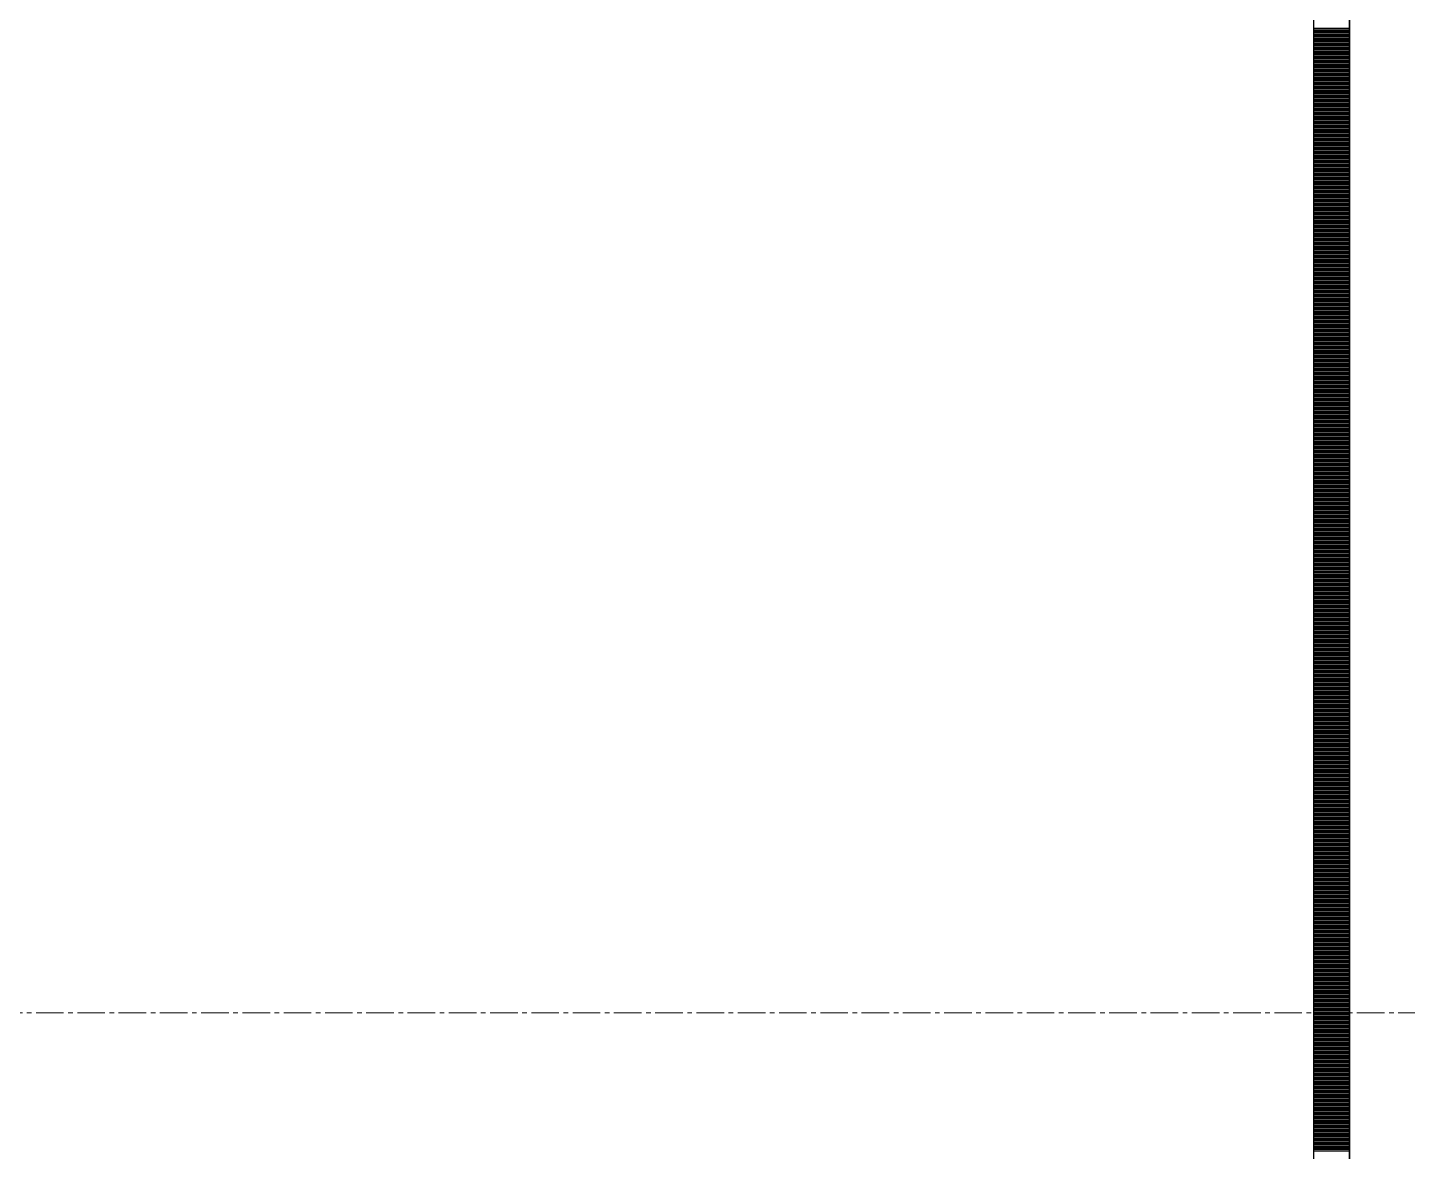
# Model space of a CAD drawing. Header units: millimetres. Extents: x -231292 to 573618, y -153144 to 564035.
# Drawn here: x 7658 to 8613, y 218271 to 219049 of the extents above; entities that cross this region are included whole.
import ezdxf

# ---------------------------------------------------------------- set-up
doc = ezdxf.new("R2010")
doc.units = ezdxf.units.MM
doc.linetypes.add('CENTER2', pattern=[28.575, 19.05, -3.175, 3.175, -3.175])
doc.layers.get('0').update_dxf_attribs({"color": 250})
doc.layers.get('Defpoints').update_dxf_attribs({"color": 250})
for name, color, linetype, lineweight in [('АР_Тонкая', 250, 'Continuous', 5), ('АР_Штриховка', 250, 'Continuous', 0), ('РД_Оси_100', 250, 'Continuous', 0), ('РД_Оси_размер', 250, 'Continuous', 0)]:
    doc.layers.add(name, color=color, linetype=linetype, lineweight=lineweight)
doc.styles.add('style1', font='ARIALN.TTF')
doc.dimstyles.new('Dim100_ареал', dxfattribs={"dimscale": 100, "dimtxt": 2.5, "dimasz": 1, "dimexe": 1, "dimexo": 1, "dimgap": 0.5, "dimtad": 1, "dimzin": 12, "dimdsep": 46, "dimtxsty": 'style1', "dimblk": 'ARCHTICK', "dimcen": 1, "dimdle": 1, "dimclrd": 256, "dimclre": 256, "dimaunit": 1, "dimadec": 0, "dimazin": 3, "dimtfac": 1, "dimtmove": 1, "dimatfit": 3, "dimldrblk": 'OPEN30', "dimfxl": 2, "dimfxlon": 1, "dimtolj": 1, "dimtzin": 0, "dimlwd": 9, "dimlwe": 9, "dimarcsym": 0})

# ---------------------------------------------------------------- blocks, each defined once
blk = doc.blocks.new('_ArchTick')
at = {"color": 0, "linetype": 'ByBlock', "const_width": 0.15}
blk.add_lwpolyline([(-0.5, -0.5), (0.5, 0.5)], dxfattribs=at)
blk = doc.blocks.new('*D179')
at = {"layer": 'Defpoints', "color": 0, "transparency": 16777216}
for p in [(1193587.31, 167713.25), (1194587.31, 167713.25), (1194587.31, 165313.25)]:
    blk.add_point(p, dxfattribs=at)
at = {"layer": 'РД_Оси_размер', "lineweight": 9, "transparency": 16777216}
for p, q in [((1193587.31, 165213.25), (1193587.31, 167813.25)), ((1193787.31, 167713.25), (1193487.31, 167713.25)), ((1193787.31, 165313.25), (1193487.31, 165313.25))]:
    blk.add_line(p, q, dxfattribs=at)
at = {"layer": 'РД_Оси_размер', "lineweight": 9, "transparency": 16777216, "xscale": 100, "yscale": 100, "zscale": 100}
for p, rotation in [((1193587.31, 167713.25), 90), ((1193587.31, 165313.25), 270)]:
    blk.add_blockref('_ArchTick', p, dxfattribs=dict(at, rotation=rotation))
at = {"layer": 'РД_Оси_размер', "color": 0, "transparency": 16777216, "insert": (1193179.91, 166513.25), "char_height": 700, "attachment_point": 5, "rotation": 90, "style": 'style1'}
blk.add_mtext('\\A1;2400', dxfattribs=at)
blk = doc.blocks.new('_Open30')
at = {"color": 0, "linetype": 'ByBlock', "lineweight": -2}
for p, q in [((-1, 0.2679), (0, 0)), ((0, 0), (-1, -0.2679)), ((0, 0), (-1, 0))]:
    blk.add_line(p, q, dxfattribs=at)
blk = doc.blocks.new('*D180')
at = {"layer": 'Defpoints', "color": 0, "transparency": 16777216}
for p in [(1193587.31, 174613.25), (1194587.31, 174613.25), (1194587.31, 167713.25)]:
    blk.add_point(p, dxfattribs=at)
at = {"layer": 'РД_Оси_размер', "lineweight": 9, "transparency": 16777216}
for p, q in [((1193587.31, 167613.25), (1193587.31, 174713.25)), ((1193787.31, 174613.25), (1193487.31, 174613.25)), ((1193787.31, 167713.25), (1193487.31, 167713.25))]:
    blk.add_line(p, q, dxfattribs=at)
at = {"layer": 'РД_Оси_размер', "lineweight": 9, "transparency": 16777216, "xscale": 100, "yscale": 100, "zscale": 100}
for p, rotation in [((1193587.31, 174613.25), 90), ((1193587.31, 167713.25), 270)]:
    blk.add_blockref('_ArchTick', p, dxfattribs=dict(at, rotation=rotation))
at = {"layer": 'РД_Оси_размер', "color": 0, "transparency": 16777216, "insert": (1193179.91, 171163.25), "char_height": 700, "attachment_point": 5, "rotation": 90, "style": 'style1'}
blk.add_mtext('\\A1;6900', dxfattribs=at)
blk = doc.blocks.new('оси_рен')
at = {"layer": 'РД_Оси_100', "color": 251, "linetype": 'CENTER2', "true_color": 0x636466}
blk.add_line((1225207.916, 167713.25), (1189697.958, 167713.25), dxfattribs=at)
at = {"layer": 'РД_Оси_размер', "color": 251, "true_color": 0x636466}
for base, p1, p2, picture, middle in [((1193587.313, 174613.25), (1194587.313, 167713.25), (1194587.313, 174613.25), '*D180', (1193179.912, 171163.25)), ((1193587.313, 167713.25), (1194587.313, 165313.25), (1194587.313, 167713.25), '*D179', (1193179.912, 166513.25))]:
    dim = blk.add_linear_dim(base=base, p1=p1, p2=p2, angle=90, dimstyle='Dim100_ареал', override={"dimtxt": 7}, dxfattribs=at)
    dim.commit()
    dim.dimension.update_dxf_attribs({"geometry": picture, "text_midpoint": middle})

msp = doc.modelspace()

# ---------------------------------------------------------------- linework, layer by layer
at = {"layer": 'АР_Тонкая', "color": 18, "linetype": 'Continuous', "lineweight": 25, "true_color": 0x000000}
for p, q in [((8548.243, 263866.253), (8548.243, 187666.253)), ((8573.243, 263866.253), (8573.243, 187666.253)), ((8573.243, 187666.253), (8573.243, 263866.253))]:
    msp.add_line(p, q, dxfattribs=at)
at = {"layer": 'АР_Штриховка', "color": 18, "linetype": 'Continuous', "lineweight": 25, "true_color": 0x000000}
for p, q in [((8548.243, 219048.002), (8573.243, 219048.002)), ((8548.243, 219047.002), (8573.243, 219047.002)), ((8548.243, 219046.002), (8573.243, 219046.002)), ((8548.243, 219045.002), (8573.243, 219045.002)), ((8548.243, 219044.002), (8573.243, 219044.002)), ((8548.243, 219043.002), (8573.243, 219043.002)), ((8548.243, 219042.002), (8573.243, 219042.002)), ((8548.243, 219041.002), (8573.243, 219041.002)), ((8548.243, 219040.002), (8573.243, 219040.002)), ((8548.243, 219039.002), (8573.243, 219039.002)), ((8548.243, 219038.002), (8573.243, 219038.002)), ((8548.243, 219037.002), (8573.243, 219037.002)), ((8548.243, 219036.002), (8573.243, 219036.002)), ((8548.243, 219035.002), (8573.243, 219035.002)), ((8548.243, 219034.002), (8573.243, 219034.002)), ((8548.243, 219033.002), (8573.243, 219033.002)), ((8548.243, 219032.002), (8573.243, 219032.002)), ((8548.243, 219031.002), (8573.243, 219031.002)), ((8548.243, 219030.002), (8573.243, 219030.002)), ((8548.243, 219029.002), (8573.243, 219029.002)), ((8548.243, 219028.002), (8573.243, 219028.002)), ((8548.243, 219027.002), (8573.243, 219027.002)), ((8548.243, 219026.002), (8573.243, 219026.002)), ((8548.243, 219025.002), (8573.243, 219025.002)), ((8548.243, 219024.002), (8573.243, 219024.002)), ((8548.243, 219023.002), (8573.243, 219023.002)), ((8548.243, 219022.002), (8573.243, 219022.002)), ((8548.243, 219021.002), (8573.243, 219021.002)), ((8548.243, 219020.002), (8573.243, 219020.002)), ((8548.243, 219019.002), (8573.243, 219019.002)), ((8548.243, 219018.002), (8573.243, 219018.002)), ((8548.243, 219017.002), (8573.243, 219017.002)), ((8548.243, 219016.002), (8573.243, 219016.002)), ((8548.243, 219015.002), (8573.243, 219015.002)), ((8548.243, 219014.002), (8573.243, 219014.002)), ((8548.243, 219013.002), (8573.243, 219013.002)), ((8548.243, 219012.002), (8573.243, 219012.002)), ((8548.243, 219011.002), (8573.243, 219011.002)), ((8548.243, 219010.002), (8573.243, 219010.002)), ((8548.243, 219009.002), (8573.243, 219009.002)), ((8548.243, 219008.002), (8573.243, 219008.002)), ((8548.243, 219007.002), (8573.243, 219007.002)), ((8548.243, 219006.002), (8573.243, 219006.002)), ((8548.243, 219005.002), (8573.243, 219005.002)), ((8548.243, 219004.002), (8573.243, 219004.002)), ((8548.243, 219003.002), (8573.243, 219003.002)), ((8548.243, 219002.002), (8573.243, 219002.002)), ((8548.243, 219001.002), (8573.243, 219001.002)), ((8548.243, 219000.002), (8573.243, 219000.002)), ((8548.243, 218999.002), (8573.243, 218999.002)), ((8548.243, 218998.002), (8573.243, 218998.002)), ((8548.243, 218997.002), (8573.243, 218997.002)), ((8548.243, 218996.002), (8573.243, 218996.002)), ((8548.243, 218995.002), (8573.243, 218995.002)), ((8548.243, 218994.002), (8573.243, 218994.002)), ((8548.243, 218993.002), (8573.243, 218993.002)), ((8548.243, 218992.002), (8573.243, 218992.002)), ((8548.243, 218991.002), (8573.243, 218991.002)), ((8548.243, 218990.002), (8573.243, 218990.002)), ((8548.243, 218989.002), (8573.243, 218989.002)), ((8548.243, 218988.002), (8573.243, 218988.002)), ((8548.243, 218987.002), (8573.243, 218987.002)), ((8548.243, 218986.002), (8573.243, 218986.002)), ((8548.243, 218985.002), (8573.243, 218985.002)), ((8548.243, 218984.002), (8573.243, 218984.002)), ((8548.243, 218983.002), (8573.243, 218983.002)), ((8548.243, 218982.002), (8573.243, 218982.002)), ((8548.243, 218981.002), (8573.243, 218981.002)), ((8548.243, 218980.002), (8573.243, 218980.002)), ((8548.243, 218979.002), (8573.243, 218979.002)), ((8548.243, 218978.002), (8573.243, 218978.002)), ((8548.243, 218977.002), (8573.243, 218977.002)), ((8548.243, 218976.002), (8573.243, 218976.002)), ((8548.243, 218975.002), (8573.243, 218975.002)), ((8548.243, 218974.002), (8573.243, 218974.002)), ((8548.243, 218973.002), (8573.243, 218973.002)), ((8548.243, 218972.002), (8573.243, 218972.002)), ((8548.243, 218971.002), (8573.243, 218971.002)), ((8548.243, 218970.002), (8573.243, 218970.002)), ((8548.243, 218969.002), (8573.243, 218969.002)), ((8548.243, 218968.002), (8573.243, 218968.002)), ((8548.243, 218967.002), (8573.243, 218967.002)), ((8548.243, 218966.002), (8573.243, 218966.002)), ((8548.243, 218965.002), (8573.243, 218965.002)), ((8548.243, 218964.002), (8573.243, 218964.002)), ((8548.243, 218963.002), (8573.243, 218963.002)), ((8548.243, 218962.002), (8573.243, 218962.002)), ((8548.243, 218961.002), (8573.243, 218961.002)), ((8548.243, 218960.002), (8573.243, 218960.002)), ((8548.243, 218959.002), (8573.243, 218959.002)), ((8548.243, 218958.002), (8573.243, 218958.002)), ((8548.243, 218957.002), (8573.243, 218957.002)), ((8548.243, 218956.002), (8573.243, 218956.002)), ((8548.243, 218955.002), (8573.243, 218955.002)), ((8548.243, 218954.002), (8573.243, 218954.002)), ((8548.243, 218953.002), (8573.243, 218953.002)), ((8548.243, 218952.002), (8573.243, 218952.002)), ((8548.243, 218951.002), (8573.243, 218951.002)), ((8548.243, 218950.002), (8573.243, 218950.002)), ((8548.243, 218949.002), (8573.243, 218949.002)), ((8548.243, 218948.002), (8573.243, 218948.002)), ((8548.243, 218947.002), (8573.243, 218947.002)), ((8548.243, 218946.002), (8573.243, 218946.002)), ((8548.243, 218945.002), (8573.243, 218945.002)), ((8548.243, 218944.002), (8573.243, 218944.002)), ((8548.243, 218943.002), (8573.243, 218943.002)), ((8548.243, 218942.002), (8573.243, 218942.002)), ((8548.243, 218941.002), (8573.243, 218941.002)), ((8548.243, 218940.002), (8573.243, 218940.002)), ((8548.243, 218939.002), (8573.243, 218939.002)), ((8548.243, 218938.002), (8573.243, 218938.002)), ((8548.243, 218937.002), (8573.243, 218937.002)), ((8548.243, 218936.002), (8573.243, 218936.002)), ((8548.243, 218935.002), (8573.243, 218935.002)), ((8548.243, 218934.002), (8573.243, 218934.002)), ((8548.243, 218933.002), (8573.243, 218933.002)), ((8548.243, 218932.002), (8573.243, 218932.002)), ((8548.243, 218931.002), (8573.243, 218931.002)), ((8548.243, 218930.002), (8573.243, 218930.002)), ((8548.243, 218929.002), (8573.243, 218929.002)), ((8548.243, 218928.002), (8573.243, 218928.002)), ((8548.243, 218927.002), (8573.243, 218927.002)), ((8548.243, 218926.002), (8573.243, 218926.002)), ((8548.243, 218925.002), (8573.243, 218925.002)), ((8548.243, 218924.002), (8573.243, 218924.002)), ((8548.243, 218923.002), (8573.243, 218923.002)), ((8548.243, 218922.002), (8573.243, 218922.002)), ((8548.243, 218921.002), (8573.243, 218921.002)), ((8548.243, 218920.002), (8573.243, 218920.002)), ((8548.243, 218919.002), (8573.243, 218919.002)), ((8548.243, 218918.002), (8573.243, 218918.002)), ((8548.243, 218917.002), (8573.243, 218917.002)), ((8548.243, 218916.002), (8573.243, 218916.002)), ((8548.243, 218915.002), (8573.243, 218915.002)), ((8548.243, 218914.002), (8573.243, 218914.002)), ((8548.243, 218913.002), (8573.243, 218913.002)), ((8548.243, 218912.002), (8573.243, 218912.002)), ((8548.243, 218911.002), (8573.243, 218911.002)), ((8548.243, 218910.002), (8573.243, 218910.002)), ((8548.243, 218909.002), (8573.243, 218909.002)), ((8548.243, 218908.002), (8573.243, 218908.002)), ((8548.243, 218907.002), (8573.243, 218907.002)), ((8548.243, 218906.002), (8573.243, 218906.002)), ((8548.243, 218905.002), (8573.243, 218905.002)), ((8548.243, 218904.002), (8573.243, 218904.002)), ((8548.243, 218903.002), (8573.243, 218903.002)), ((8548.243, 218902.002), (8573.243, 218902.002)), ((8548.243, 218901.002), (8573.243, 218901.002)), ((8548.243, 218900.002), (8573.243, 218900.002)), ((8548.243, 218899.002), (8573.243, 218899.002)), ((8548.243, 218898.002), (8573.243, 218898.002)), ((8548.243, 218897.002), (8573.243, 218897.002)), ((8548.243, 218896.002), (8573.243, 218896.002)), ((8548.243, 218895.002), (8573.243, 218895.002)), ((8548.243, 218894.002), (8573.243, 218894.002)), ((8548.243, 218893.002), (8573.243, 218893.002)), ((8548.243, 218892.002), (8573.243, 218892.002)), ((8548.243, 218891.002), (8573.243, 218891.002)), ((8548.243, 218890.002), (8573.243, 218890.002)), ((8548.243, 218889.002), (8573.243, 218889.002)), ((8548.243, 218888.002), (8573.243, 218888.002)), ((8548.243, 218887.002), (8573.243, 218887.002)), ((8548.243, 218886.002), (8573.243, 218886.002)), ((8548.243, 218885.002), (8573.243, 218885.002)), ((8548.243, 218884.002), (8573.243, 218884.002)), ((8548.243, 218883.002), (8573.243, 218883.002)), ((8548.243, 218882.002), (8573.243, 218882.002)), ((8548.243, 218881.002), (8573.243, 218881.002)), ((8548.243, 218880.002), (8573.243, 218880.002)), ((8548.243, 218879.002), (8573.243, 218879.002)), ((8548.243, 218878.002), (8573.243, 218878.002)), ((8548.243, 218877.002), (8573.243, 218877.002)), ((8548.243, 218876.002), (8573.243, 218876.002)), ((8548.243, 218875.002), (8573.243, 218875.002)), ((8548.243, 218874.002), (8573.243, 218874.002)), ((8548.243, 218873.002), (8573.243, 218873.002)), ((8548.243, 218872.002), (8573.243, 218872.002)), ((8548.243, 218871.002), (8573.243, 218871.002)), ((8548.243, 218870.002), (8573.243, 218870.002)), ((8548.243, 218869.002), (8573.243, 218869.002)), ((8548.243, 218868.002), (8573.243, 218868.002)), ((8548.243, 218867.002), (8573.243, 218867.002)), ((8548.243, 218866.002), (8573.243, 218866.002)), ((8548.243, 218865.002), (8573.243, 218865.002)), ((8548.243, 218864.002), (8573.243, 218864.002)), ((8548.243, 218863.002), (8573.243, 218863.002)), ((8548.243, 218862.002), (8573.243, 218862.002)), ((8548.243, 218861.002), (8573.243, 218861.002)), ((8548.243, 218860.002), (8573.243, 218860.002)), ((8548.243, 218859.002), (8573.243, 218859.002)), ((8548.243, 218858.002), (8573.243, 218858.002)), ((8548.243, 218857.002), (8573.243, 218857.002)), ((8548.243, 218856.002), (8573.243, 218856.002)), ((8548.243, 218855.002), (8573.243, 218855.002)), ((8548.243, 218854.002), (8573.243, 218854.002)), ((8548.243, 218853.002), (8573.243, 218853.002)), ((8548.243, 218852.002), (8573.243, 218852.002)), ((8548.243, 218851.002), (8573.243, 218851.002)), ((8548.243, 218850.002), (8573.243, 218850.002)), ((8548.243, 218849.002), (8573.243, 218849.002)), ((8548.243, 218848.002), (8573.243, 218848.002)), ((8548.243, 218847.002), (8573.243, 218847.002)), ((8548.243, 218846.002), (8573.243, 218846.002)), ((8548.243, 218845.002), (8573.243, 218845.002)), ((8548.243, 218844.002), (8573.243, 218844.002)), ((8548.243, 218843.002), (8573.243, 218843.002)), ((8548.243, 218842.002), (8573.243, 218842.002)), ((8548.243, 218841.002), (8573.243, 218841.002)), ((8548.243, 218840.002), (8573.243, 218840.002)), ((8548.243, 218839.002), (8573.243, 218839.002)), ((8548.243, 218838.002), (8573.243, 218838.002)), ((8548.243, 218837.002), (8573.243, 218837.002)), ((8548.243, 218836.002), (8573.243, 218836.002)), ((8548.243, 218835.002), (8573.243, 218835.002)), ((8548.243, 218834.002), (8573.243, 218834.002)), ((8548.243, 218833.002), (8573.243, 218833.002)), ((8548.243, 218832.002), (8573.243, 218832.002)), ((8548.243, 218831.002), (8573.243, 218831.002)), ((8548.243, 218830.002), (8573.243, 218830.002)), ((8548.243, 218829.002), (8573.243, 218829.002)), ((8548.243, 218828.002), (8573.243, 218828.002)), ((8548.243, 218827.002), (8573.243, 218827.002)), ((8548.243, 218826.002), (8573.243, 218826.002)), ((8548.243, 218825.002), (8573.243, 218825.002)), ((8548.243, 218824.002), (8573.243, 218824.002)), ((8548.243, 218823.002), (8573.243, 218823.002)), ((8548.243, 218822.002), (8573.243, 218822.002)), ((8548.243, 218821.002), (8573.243, 218821.002)), ((8548.243, 218820.002), (8573.243, 218820.002)), ((8548.243, 218819.002), (8573.243, 218819.002)), ((8548.243, 218818.002), (8573.243, 218818.002)), ((8548.243, 218817.002), (8573.243, 218817.002)), ((8548.243, 218816.002), (8573.243, 218816.002)), ((8548.243, 218815.002), (8573.243, 218815.002)), ((8548.243, 218814.002), (8573.243, 218814.002)), ((8548.243, 218813.002), (8573.243, 218813.002)), ((8548.243, 218812.002), (8573.243, 218812.002)), ((8548.243, 218811.002), (8573.243, 218811.002)), ((8548.243, 218810.002), (8573.243, 218810.002)), ((8548.243, 218809.002), (8573.243, 218809.002)), ((8548.243, 218808.002), (8573.243, 218808.002)), ((8548.243, 218807.002), (8573.243, 218807.002)), ((8548.243, 218806.002), (8573.243, 218806.002)), ((8548.243, 218805.002), (8573.243, 218805.002)), ((8548.243, 218804.002), (8573.243, 218804.002)), ((8548.243, 218803.002), (8573.243, 218803.002)), ((8548.243, 218802.002), (8573.243, 218802.002)), ((8548.243, 218801.002), (8573.243, 218801.002)), ((8548.243, 218800.002), (8573.243, 218800.002)), ((8548.243, 218799.002), (8573.243, 218799.002)), ((8548.243, 218798.002), (8573.243, 218798.002)), ((8548.243, 218797.002), (8573.243, 218797.002)), ((8548.243, 218796.002), (8573.243, 218796.002)), ((8548.243, 218795.002), (8573.243, 218795.002)), ((8548.243, 218794.002), (8573.243, 218794.002)), ((8548.243, 218793.002), (8573.243, 218793.002)), ((8548.243, 218792.002), (8573.243, 218792.002)), ((8548.243, 218791.002), (8573.243, 218791.002)), ((8548.243, 218790.002), (8573.243, 218790.002)), ((8548.243, 218789.002), (8573.243, 218789.002)), ((8548.243, 218788.002), (8573.243, 218788.002)), ((8548.243, 218787.002), (8573.243, 218787.002)), ((8548.243, 218786.002), (8573.243, 218786.002)), ((8548.243, 218785.002), (8573.243, 218785.002)), ((8548.243, 218784.002), (8573.243, 218784.002)), ((8548.243, 218783.002), (8573.243, 218783.002)), ((8548.243, 218782.002), (8573.243, 218782.002)), ((8548.243, 218781.002), (8573.243, 218781.002)), ((8548.243, 218780.002), (8573.243, 218780.002)), ((8548.243, 218779.002), (8573.243, 218779.002)), ((8548.243, 218778.002), (8573.243, 218778.002)), ((8548.243, 218777.002), (8573.243, 218777.002)), ((8548.243, 218776.002), (8573.243, 218776.002)), ((8548.243, 218775.002), (8573.243, 218775.002)), ((8548.243, 218774.002), (8573.243, 218774.002)), ((8548.243, 218773.002), (8573.243, 218773.002)), ((8548.243, 218772.002), (8573.243, 218772.002)), ((8548.243, 218771.002), (8573.243, 218771.002)), ((8548.243, 218770.002), (8573.243, 218770.002)), ((8548.243, 218769.002), (8573.243, 218769.002)), ((8548.243, 218768.002), (8573.243, 218768.002)), ((8548.243, 218767.002), (8573.243, 218767.002)), ((8548.243, 218766.002), (8573.243, 218766.002)), ((8548.243, 218765.002), (8573.243, 218765.002)), ((8548.243, 218764.002), (8573.243, 218764.002)), ((8548.243, 218763.002), (8573.243, 218763.002)), ((8548.243, 218762.002), (8573.243, 218762.002)), ((8548.243, 218761.002), (8573.243, 218761.002)), ((8548.243, 218760.002), (8573.243, 218760.002)), ((8548.243, 218759.002), (8573.243, 218759.002)), ((8548.243, 218758.002), (8573.243, 218758.002)), ((8548.243, 218757.002), (8573.243, 218757.002)), ((8548.243, 218756.002), (8573.243, 218756.002)), ((8548.243, 218755.002), (8573.243, 218755.002)), ((8548.243, 218754.002), (8573.243, 218754.002)), ((8548.243, 218753.002), (8573.243, 218753.002)), ((8548.243, 218752.002), (8573.243, 218752.002)), ((8548.243, 218751.002), (8573.243, 218751.002)), ((8548.243, 218750.002), (8573.243, 218750.002)), ((8548.243, 218749.002), (8573.243, 218749.002)), ((8548.243, 218748.002), (8573.243, 218748.002)), ((8548.243, 218747.002), (8573.243, 218747.002)), ((8548.243, 218746.002), (8573.243, 218746.002)), ((8548.243, 218745.002), (8573.243, 218745.002)), ((8548.243, 218744.002), (8573.243, 218744.002)), ((8548.243, 218743.002), (8573.243, 218743.002)), ((8548.243, 218742.002), (8573.243, 218742.002)), ((8548.243, 218741.002), (8573.243, 218741.002)), ((8548.243, 218740.002), (8573.243, 218740.002)), ((8548.243, 218739.002), (8573.243, 218739.002)), ((8548.243, 218738.002), (8573.243, 218738.002)), ((8548.243, 218737.002), (8573.243, 218737.002)), ((8548.243, 218736.002), (8573.243, 218736.002)), ((8548.243, 218735.002), (8573.243, 218735.002)), ((8548.243, 218734.002), (8573.243, 218734.002)), ((8548.243, 218733.002), (8573.243, 218733.002)), ((8548.243, 218732.002), (8573.243, 218732.002)), ((8548.243, 218731.002), (8573.243, 218731.002)), ((8548.243, 218730.002), (8573.243, 218730.002)), ((8548.243, 218729.002), (8573.243, 218729.002)), ((8548.243, 218728.002), (8573.243, 218728.002)), ((8548.243, 218727.002), (8573.243, 218727.002)), ((8548.243, 218726.002), (8573.243, 218726.002)), ((8548.243, 218725.002), (8573.243, 218725.002)), ((8548.243, 218724.002), (8573.243, 218724.002)), ((8548.243, 218723.002), (8573.243, 218723.002)), ((8548.243, 218722.002), (8573.243, 218722.002)), ((8548.243, 218721.002), (8573.243, 218721.002)), ((8548.243, 218720.002), (8573.243, 218720.002)), ((8548.243, 218719.002), (8573.243, 218719.002)), ((8548.243, 218718.002), (8573.243, 218718.002)), ((8548.243, 218717.002), (8573.243, 218717.002)), ((8548.243, 218716.002), (8573.243, 218716.002)), ((8548.243, 218715.002), (8573.243, 218715.002)), ((8548.243, 218714.002), (8573.243, 218714.002)), ((8548.243, 218713.002), (8573.243, 218713.002)), ((8548.243, 218712.002), (8573.243, 218712.002)), ((8548.243, 218711.002), (8573.243, 218711.002)), ((8548.243, 218710.002), (8573.243, 218710.002)), ((8548.243, 218709.002), (8573.243, 218709.002)), ((8548.243, 218708.002), (8573.243, 218708.002)), ((8548.243, 218707.002), (8573.243, 218707.002)), ((8548.243, 218706.002), (8573.243, 218706.002)), ((8548.243, 218705.002), (8573.243, 218705.002)), ((8548.243, 218704.002), (8573.243, 218704.002)), ((8548.243, 218703.002), (8573.243, 218703.002)), ((8548.243, 218702.002), (8573.243, 218702.002)), ((8548.243, 218701.002), (8573.243, 218701.002)), ((8548.243, 218700.002), (8573.243, 218700.002)), ((8548.243, 218699.002), (8573.243, 218699.002)), ((8548.243, 218698.002), (8573.243, 218698.002)), ((8548.243, 218697.002), (8573.243, 218697.002)), ((8548.243, 218696.002), (8573.243, 218696.002)), ((8548.243, 218695.002), (8573.243, 218695.002)), ((8548.243, 218694.002), (8573.243, 218694.002)), ((8548.243, 218693.002), (8573.243, 218693.002)), ((8548.243, 218692.002), (8573.243, 218692.002)), ((8548.243, 218691.002), (8573.243, 218691.002)), ((8548.243, 218690.002), (8573.243, 218690.002)), ((8548.243, 218689.002), (8573.243, 218689.002)), ((8548.243, 218688.002), (8573.243, 218688.002)), ((8548.243, 218687.002), (8573.243, 218687.002)), ((8548.243, 218686.002), (8573.243, 218686.002)), ((8548.243, 218685.002), (8573.243, 218685.002)), ((8548.243, 218684.002), (8573.243, 218684.002)), ((8548.243, 218683.002), (8573.243, 218683.002)), ((8548.243, 218682.002), (8573.243, 218682.002)), ((8548.243, 218681.002), (8573.243, 218681.002)), ((8548.243, 218680.002), (8573.243, 218680.002)), ((8548.243, 218679.002), (8573.243, 218679.002)), ((8548.243, 218678.002), (8573.243, 218678.002)), ((8548.243, 218677.002), (8573.243, 218677.002)), ((8548.243, 218676.002), (8573.243, 218676.002)), ((8548.243, 218675.002), (8573.243, 218675.002)), ((8548.243, 218674.002), (8573.243, 218674.002)), ((8548.243, 218673.002), (8573.243, 218673.002)), ((8548.243, 218672.002), (8573.243, 218672.002)), ((8548.243, 218671.002), (8573.243, 218671.002)), ((8548.243, 218670.002), (8573.243, 218670.002)), ((8548.243, 218669.002), (8573.243, 218669.002)), ((8548.243, 218668.002), (8573.243, 218668.002)), ((8548.243, 218667.002), (8573.243, 218667.002)), ((8548.243, 218666.002), (8573.243, 218666.002)), ((8548.243, 218665.002), (8573.243, 218665.002)), ((8548.243, 218664.002), (8573.243, 218664.002)), ((8548.243, 218663.002), (8573.243, 218663.002)), ((8548.243, 218662.002), (8573.243, 218662.002)), ((8548.243, 218661.002), (8573.243, 218661.002)), ((8548.243, 218660.002), (8573.243, 218660.002)), ((8548.243, 218659.002), (8573.243, 218659.002)), ((8548.243, 218658.002), (8573.243, 218658.002)), ((8548.243, 218657.002), (8573.243, 218657.002)), ((8548.243, 218656.002), (8573.243, 218656.002)), ((8548.243, 218655.002), (8573.243, 218655.002)), ((8548.243, 218654.002), (8573.243, 218654.002)), ((8548.243, 218653.002), (8573.243, 218653.002)), ((8548.243, 218652.002), (8573.243, 218652.002)), ((8548.243, 218651.002), (8573.243, 218651.002)), ((8548.243, 218650.002), (8573.243, 218650.002)), ((8548.243, 218649.002), (8573.243, 218649.002)), ((8548.243, 218648.002), (8573.243, 218648.002)), ((8548.243, 218647.002), (8573.243, 218647.002)), ((8548.243, 218646.002), (8573.243, 218646.002)), ((8548.243, 218645.002), (8573.243, 218645.002)), ((8548.243, 218644.002), (8573.243, 218644.002)), ((8548.243, 218643.002), (8573.243, 218643.002)), ((8548.243, 218642.002), (8573.243, 218642.002)), ((8548.243, 218641.002), (8573.243, 218641.002)), ((8548.243, 218640.002), (8573.243, 218640.002)), ((8548.243, 218639.002), (8573.243, 218639.002)), ((8548.243, 218638.002), (8573.243, 218638.002)), ((8548.243, 218637.002), (8573.243, 218637.002)), ((8548.243, 218636.002), (8573.243, 218636.002)), ((8548.243, 218635.002), (8573.243, 218635.002)), ((8548.243, 218634.002), (8573.243, 218634.002)), ((8548.243, 218633.002), (8573.243, 218633.002)), ((8548.243, 218632.002), (8573.243, 218632.002)), ((8548.243, 218631.002), (8573.243, 218631.002)), ((8548.243, 218630.002), (8573.243, 218630.002)), ((8548.243, 218629.002), (8573.243, 218629.002)), ((8548.243, 218628.002), (8573.243, 218628.002)), ((8548.243, 218627.002), (8573.243, 218627.002)), ((8548.243, 218626.002), (8573.243, 218626.002)), ((8548.243, 218625.002), (8573.243, 218625.002)), ((8548.243, 218624.002), (8573.243, 218624.002)), ((8548.243, 218623.002), (8573.243, 218623.002)), ((8548.243, 218622.002), (8573.243, 218622.002)), ((8548.243, 218621.002), (8573.243, 218621.002)), ((8548.243, 218620.002), (8573.243, 218620.002)), ((8548.243, 218619.002), (8573.243, 218619.002)), ((8548.243, 218618.002), (8573.243, 218618.002)), ((8548.243, 218617.002), (8573.243, 218617.002)), ((8548.243, 218616.002), (8573.243, 218616.002)), ((8548.243, 218615.002), (8573.243, 218615.002)), ((8548.243, 218614.002), (8573.243, 218614.002)), ((8548.243, 218613.002), (8573.243, 218613.002)), ((8548.243, 218612.002), (8573.243, 218612.002)), ((8548.243, 218611.002), (8573.243, 218611.002)), ((8548.243, 218610.002), (8573.243, 218610.002)), ((8548.243, 218609.002), (8573.243, 218609.002)), ((8548.243, 218608.002), (8573.243, 218608.002)), ((8548.243, 218607.002), (8573.243, 218607.002)), ((8548.243, 218606.002), (8573.243, 218606.002)), ((8548.243, 218605.002), (8573.243, 218605.002)), ((8548.243, 218604.002), (8573.243, 218604.002)), ((8548.243, 218603.002), (8573.243, 218603.002)), ((8548.243, 218602.002), (8573.243, 218602.002)), ((8548.243, 218601.002), (8573.243, 218601.002)), ((8548.243, 218600.002), (8573.243, 218600.002)), ((8548.243, 218599.002), (8573.243, 218599.002)), ((8548.243, 218598.002), (8573.243, 218598.002)), ((8548.243, 218597.002), (8573.243, 218597.002)), ((8548.243, 218596.002), (8573.243, 218596.002)), ((8548.243, 218595.002), (8573.243, 218595.002)), ((8548.243, 218594.002), (8573.243, 218594.002)), ((8548.243, 218593.002), (8573.243, 218593.002)), ((8548.243, 218592.002), (8573.243, 218592.002)), ((8548.243, 218591.002), (8573.243, 218591.002)), ((8548.243, 218590.002), (8573.243, 218590.002)), ((8548.243, 218589.002), (8573.243, 218589.002)), ((8548.243, 218588.002), (8573.243, 218588.002)), ((8548.243, 218587.002), (8573.243, 218587.002)), ((8548.243, 218586.002), (8573.243, 218586.002)), ((8548.243, 218585.002), (8573.243, 218585.002)), ((8548.243, 218584.002), (8573.243, 218584.002)), ((8548.243, 218583.002), (8573.243, 218583.002)), ((8548.243, 218582.002), (8573.243, 218582.002)), ((8548.243, 218581.002), (8573.243, 218581.002)), ((8548.243, 218580.002), (8573.243, 218580.002)), ((8548.243, 218579.002), (8573.243, 218579.002)), ((8548.243, 218578.002), (8573.243, 218578.002)), ((8548.243, 218577.002), (8573.243, 218577.002)), ((8548.243, 218576.002), (8573.243, 218576.002)), ((8548.243, 218575.002), (8573.243, 218575.002)), ((8548.243, 218574.002), (8573.243, 218574.002)), ((8548.243, 218573.002), (8573.243, 218573.002)), ((8548.243, 218572.002), (8573.243, 218572.002)), ((8548.243, 218571.002), (8573.243, 218571.002)), ((8548.243, 218570.002), (8573.243, 218570.002)), ((8548.243, 218569.002), (8573.243, 218569.002)), ((8548.243, 218568.002), (8573.243, 218568.002)), ((8548.243, 218567.002), (8573.243, 218567.002)), ((8548.243, 218566.002), (8573.243, 218566.002)), ((8548.243, 218565.002), (8573.243, 218565.002)), ((8548.243, 218564.002), (8573.243, 218564.002)), ((8548.243, 218563.002), (8573.243, 218563.002)), ((8548.243, 218562.002), (8573.243, 218562.002)), ((8548.243, 218561.002), (8573.243, 218561.002)), ((8548.243, 218560.002), (8573.243, 218560.002)), ((8548.243, 218559.002), (8573.243, 218559.002)), ((8548.243, 218558.002), (8573.243, 218558.002)), ((8548.243, 218557.002), (8573.243, 218557.002)), ((8548.243, 218556.002), (8573.243, 218556.002)), ((8548.243, 218555.002), (8573.243, 218555.002)), ((8548.243, 218554.002), (8573.243, 218554.002)), ((8548.243, 218553.002), (8573.243, 218553.002)), ((8548.243, 218552.002), (8573.243, 218552.002)), ((8548.243, 218551.002), (8573.243, 218551.002)), ((8548.243, 218550.002), (8573.243, 218550.002)), ((8548.243, 218549.002), (8573.243, 218549.002)), ((8548.243, 218548.002), (8573.243, 218548.002)), ((8548.243, 218547.002), (8573.243, 218547.002)), ((8548.243, 218546.002), (8573.243, 218546.002)), ((8548.243, 218545.002), (8573.243, 218545.002)), ((8548.243, 218544.002), (8573.243, 218544.002)), ((8548.243, 218543.002), (8573.243, 218543.002)), ((8548.243, 218542.002), (8573.243, 218542.002)), ((8548.243, 218541.002), (8573.243, 218541.002)), ((8548.243, 218540.002), (8573.243, 218540.002)), ((8548.243, 218539.002), (8573.243, 218539.002)), ((8548.243, 218538.002), (8573.243, 218538.002)), ((8548.243, 218537.002), (8573.243, 218537.002)), ((8548.243, 218536.002), (8573.243, 218536.002)), ((8548.243, 218535.002), (8573.243, 218535.002)), ((8548.243, 218534.002), (8573.243, 218534.002)), ((8548.243, 218533.002), (8573.243, 218533.002)), ((8548.243, 218532.002), (8573.243, 218532.002)), ((8548.243, 218531.002), (8573.243, 218531.002)), ((8548.243, 218530.002), (8573.243, 218530.002)), ((8548.243, 218529.002), (8573.243, 218529.002)), ((8548.243, 218528.002), (8573.243, 218528.002)), ((8548.243, 218527.002), (8573.243, 218527.002)), ((8548.243, 218526.002), (8573.243, 218526.002)), ((8548.243, 218525.002), (8573.243, 218525.002)), ((8548.243, 218524.002), (8573.243, 218524.002)), ((8548.243, 218523.002), (8573.243, 218523.002)), ((8548.243, 218522.002), (8573.243, 218522.002)), ((8548.243, 218521.002), (8573.243, 218521.002)), ((8548.243, 218520.002), (8573.243, 218520.002)), ((8548.243, 218519.002), (8573.243, 218519.002)), ((8548.243, 218518.002), (8573.243, 218518.002)), ((8548.243, 218517.002), (8573.243, 218517.002)), ((8548.243, 218516.002), (8573.243, 218516.002)), ((8548.243, 218515.002), (8573.243, 218515.002)), ((8548.243, 218514.002), (8573.243, 218514.002)), ((8548.243, 218513.002), (8573.243, 218513.002)), ((8548.243, 218512.002), (8573.243, 218512.002)), ((8548.243, 218511.002), (8573.243, 218511.002)), ((8548.243, 218510.002), (8573.243, 218510.002)), ((8548.243, 218509.002), (8573.243, 218509.002)), ((8548.243, 218508.002), (8573.243, 218508.002)), ((8548.243, 218507.002), (8573.243, 218507.002)), ((8548.243, 218506.002), (8573.243, 218506.002)), ((8548.243, 218505.002), (8573.243, 218505.002)), ((8548.243, 218504.002), (8573.243, 218504.002)), ((8548.243, 218503.002), (8573.243, 218503.002)), ((8548.243, 218502.002), (8573.243, 218502.002)), ((8548.243, 218501.002), (8573.243, 218501.002)), ((8548.243, 218500.002), (8573.243, 218500.002)), ((8548.243, 218499.002), (8573.243, 218499.002)), ((8548.243, 218498.002), (8573.243, 218498.002)), ((8548.243, 218497.002), (8573.243, 218497.002)), ((8548.243, 218496.002), (8573.243, 218496.002)), ((8548.243, 218495.002), (8573.243, 218495.002)), ((8548.243, 218494.002), (8573.243, 218494.002)), ((8548.243, 218493.002), (8573.243, 218493.002)), ((8548.243, 218492.002), (8573.243, 218492.002)), ((8548.243, 218491.002), (8573.243, 218491.002)), ((8548.243, 218490.002), (8573.243, 218490.002)), ((8548.243, 218489.002), (8573.243, 218489.002)), ((8548.243, 218488.002), (8573.243, 218488.002)), ((8548.243, 218487.002), (8573.243, 218487.002)), ((8548.243, 218486.002), (8573.243, 218486.002)), ((8548.243, 218485.002), (8573.243, 218485.002)), ((8548.243, 218484.002), (8573.243, 218484.002)), ((8548.243, 218483.002), (8573.243, 218483.002)), ((8548.243, 218482.002), (8573.243, 218482.002)), ((8548.243, 218481.002), (8573.243, 218481.002)), ((8548.243, 218480.002), (8573.243, 218480.002)), ((8548.243, 218479.002), (8573.243, 218479.002)), ((8548.243, 218478.002), (8573.243, 218478.002)), ((8548.243, 218477.002), (8573.243, 218477.002)), ((8548.243, 218476.002), (8573.243, 218476.002)), ((8548.243, 218475.002), (8573.243, 218475.002)), ((8548.243, 218474.002), (8573.243, 218474.002)), ((8548.243, 218473.002), (8573.243, 218473.002)), ((8548.243, 218472.002), (8573.243, 218472.002)), ((8548.243, 218471.002), (8573.243, 218471.002)), ((8548.243, 218470.002), (8573.243, 218470.002)), ((8548.243, 218469.002), (8573.243, 218469.002)), ((8548.243, 218468.002), (8573.243, 218468.002)), ((8548.243, 218467.002), (8573.243, 218467.002)), ((8548.243, 218466.002), (8573.243, 218466.002)), ((8548.243, 218465.002), (8573.243, 218465.002)), ((8548.243, 218464.002), (8573.243, 218464.002)), ((8548.243, 218463.002), (8573.243, 218463.002)), ((8548.243, 218462.002), (8573.243, 218462.002)), ((8548.243, 218461.002), (8573.243, 218461.002)), ((8548.243, 218460.002), (8573.243, 218460.002)), ((8548.243, 218459.002), (8573.243, 218459.002)), ((8548.243, 218458.002), (8573.243, 218458.002)), ((8548.243, 218457.002), (8573.243, 218457.002)), ((8548.243, 218456.002), (8573.243, 218456.002)), ((8548.243, 218455.002), (8573.243, 218455.002)), ((8548.243, 218454.002), (8573.243, 218454.002)), ((8548.243, 218453.002), (8573.243, 218453.002)), ((8548.243, 218452.002), (8573.243, 218452.002)), ((8548.243, 218451.002), (8573.243, 218451.002)), ((8548.243, 218450.002), (8573.243, 218450.002)), ((8548.243, 218449.002), (8573.243, 218449.002)), ((8548.243, 218448.002), (8573.243, 218448.002)), ((8548.243, 218447.002), (8573.243, 218447.002)), ((8548.243, 218446.002), (8573.243, 218446.002)), ((8548.243, 218445.002), (8573.243, 218445.002)), ((8548.243, 218444.002), (8573.243, 218444.002)), ((8548.243, 218443.002), (8573.243, 218443.002)), ((8548.243, 218442.002), (8573.243, 218442.002)), ((8548.243, 218441.002), (8573.243, 218441.002)), ((8548.243, 218440.002), (8573.243, 218440.002)), ((8548.243, 218439.002), (8573.243, 218439.002)), ((8548.243, 218438.002), (8573.243, 218438.002)), ((8548.243, 218437.002), (8573.243, 218437.002)), ((8548.243, 218436.002), (8573.243, 218436.002)), ((8548.243, 218435.002), (8573.243, 218435.002)), ((8548.243, 218434.002), (8573.243, 218434.002)), ((8548.243, 218433.002), (8573.243, 218433.002)), ((8548.243, 218432.002), (8573.243, 218432.002)), ((8548.243, 218431.002), (8573.243, 218431.002)), ((8548.243, 218430.002), (8573.243, 218430.002)), ((8548.243, 218429.002), (8573.243, 218429.002)), ((8548.243, 218428.002), (8573.243, 218428.002)), ((8548.243, 218427.002), (8573.243, 218427.002)), ((8548.243, 218426.002), (8573.243, 218426.002)), ((8548.243, 218425.002), (8573.243, 218425.002)), ((8548.243, 218424.002), (8573.243, 218424.002)), ((8548.243, 218423.002), (8573.243, 218423.002)), ((8548.243, 218422.002), (8573.243, 218422.002)), ((8548.243, 218421.002), (8573.243, 218421.002)), ((8548.243, 218420.002), (8573.243, 218420.002)), ((8548.243, 218419.002), (8573.243, 218419.002)), ((8548.243, 218418.002), (8573.243, 218418.002)), ((8548.243, 218417.002), (8573.243, 218417.002)), ((8548.243, 218416.002), (8573.243, 218416.002)), ((8548.243, 218415.002), (8573.243, 218415.002)), ((8548.243, 218414.002), (8573.243, 218414.002)), ((8548.243, 218413.002), (8573.243, 218413.002)), ((8548.243, 218412.002), (8573.243, 218412.002)), ((8548.243, 218411.002), (8573.243, 218411.002)), ((8548.243, 218410.002), (8573.243, 218410.002)), ((8548.243, 218409.002), (8573.243, 218409.002)), ((8548.243, 218408.002), (8573.243, 218408.002)), ((8548.243, 218407.002), (8573.243, 218407.002)), ((8548.243, 218406.002), (8573.243, 218406.002)), ((8548.243, 218405.002), (8573.243, 218405.002)), ((8548.243, 218404.002), (8573.243, 218404.002)), ((8548.243, 218403.002), (8573.243, 218403.002)), ((8548.243, 218402.002), (8573.243, 218402.002)), ((8548.243, 218401.002), (8573.243, 218401.002)), ((8548.243, 218400.002), (8573.243, 218400.002)), ((8548.243, 218399.002), (8573.243, 218399.002)), ((8548.243, 218398.002), (8573.243, 218398.002)), ((8548.243, 218397.002), (8573.243, 218397.002)), ((8548.243, 218396.002), (8573.243, 218396.002)), ((8548.243, 218395.002), (8573.243, 218395.002)), ((8548.243, 218394.002), (8573.243, 218394.002)), ((8548.243, 218393.002), (8573.243, 218393.002)), ((8548.243, 218392.002), (8573.243, 218392.002)), ((8548.243, 218391.002), (8573.243, 218391.002)), ((8548.243, 218390.002), (8573.243, 218390.002)), ((8548.243, 218389.002), (8573.243, 218389.002)), ((8548.243, 218388.002), (8573.243, 218388.002)), ((8548.243, 218387.002), (8573.243, 218387.002)), ((8548.243, 218386.002), (8573.243, 218386.002)), ((8548.243, 218385.002), (8573.243, 218385.002)), ((8548.243, 218384.002), (8573.243, 218384.002)), ((8548.243, 218383.002), (8573.243, 218383.002)), ((8548.243, 218382.002), (8573.243, 218382.002)), ((8548.243, 218381.002), (8573.243, 218381.002)), ((8548.243, 218380.002), (8573.243, 218380.002)), ((8548.243, 218379.002), (8573.243, 218379.002)), ((8548.243, 218378.002), (8573.243, 218378.002)), ((8548.243, 218377.002), (8573.243, 218377.002)), ((8548.243, 218376.002), (8573.243, 218376.002)), ((8548.243, 218375.002), (8573.243, 218375.002)), ((8548.243, 218374.002), (8573.243, 218374.002)), ((8548.243, 218373.002), (8573.243, 218373.002)), ((8548.243, 218372.002), (8573.243, 218372.002)), ((8548.243, 218371.002), (8573.243, 218371.002)), ((8548.243, 218370.002), (8573.243, 218370.002)), ((8548.243, 218369.002), (8573.243, 218369.002)), ((8548.243, 218368.002), (8573.243, 218368.002)), ((8548.243, 218367.002), (8573.243, 218367.002)), ((8548.243, 218366.002), (8573.243, 218366.002)), ((8548.243, 218365.002), (8573.243, 218365.002)), ((8548.243, 218364.002), (8573.243, 218364.002)), ((8548.243, 218363.002), (8573.243, 218363.002)), ((8548.243, 218362.002), (8573.243, 218362.002)), ((8548.243, 218361.002), (8573.243, 218361.002)), ((8548.243, 218360.002), (8573.243, 218360.002)), ((8548.243, 218359.002), (8573.243, 218359.002)), ((8548.243, 218358.002), (8573.243, 218358.002)), ((8548.243, 218357.002), (8573.243, 218357.002)), ((8548.243, 218356.002), (8573.243, 218356.002)), ((8548.243, 218355.002), (8573.243, 218355.002)), ((8548.243, 218354.002), (8573.243, 218354.002)), ((8548.243, 218353.002), (8573.243, 218353.002)), ((8548.243, 218352.002), (8573.243, 218352.002)), ((8548.243, 218351.002), (8573.243, 218351.002)), ((8548.243, 218350.002), (8573.243, 218350.002)), ((8548.243, 218349.002), (8573.243, 218349.002)), ((8548.243, 218348.002), (8573.243, 218348.002)), ((8548.243, 218347.002), (8573.243, 218347.002)), ((8548.243, 218346.002), (8573.243, 218346.002)), ((8548.243, 218345.002), (8573.243, 218345.002)), ((8548.243, 218344.002), (8573.243, 218344.002)), ((8548.243, 218343.002), (8573.243, 218343.002)), ((8548.243, 218342.002), (8573.243, 218342.002)), ((8548.243, 218341.002), (8573.243, 218341.002)), ((8548.243, 218340.002), (8573.243, 218340.002)), ((8548.243, 218339.002), (8573.243, 218339.002)), ((8548.243, 218338.002), (8573.243, 218338.002)), ((8548.243, 218337.002), (8573.243, 218337.002)), ((8548.243, 218336.002), (8573.243, 218336.002)), ((8548.243, 218335.002), (8573.243, 218335.002)), ((8548.243, 218334.002), (8573.243, 218334.002)), ((8548.243, 218333.002), (8573.243, 218333.002)), ((8548.243, 218332.002), (8573.243, 218332.002)), ((8548.243, 218331.002), (8573.243, 218331.002)), ((8548.243, 218330.002), (8573.243, 218330.002)), ((8548.243, 218329.002), (8573.243, 218329.002)), ((8548.243, 218328.002), (8573.243, 218328.002)), ((8548.243, 218327.002), (8573.243, 218327.002)), ((8548.243, 218326.002), (8573.243, 218326.002)), ((8548.243, 218325.002), (8573.243, 218325.002)), ((8548.243, 218324.002), (8573.243, 218324.002)), ((8548.243, 218323.002), (8573.243, 218323.002)), ((8548.243, 218322.002), (8573.243, 218322.002)), ((8548.243, 218321.002), (8573.243, 218321.002)), ((8548.243, 218320.002), (8573.243, 218320.002)), ((8548.243, 218319.002), (8573.243, 218319.002)), ((8548.243, 218318.002), (8573.243, 218318.002)), ((8548.243, 218317.002), (8573.243, 218317.002)), ((8548.243, 218316.002), (8573.243, 218316.002)), ((8548.243, 218315.002), (8573.243, 218315.002)), ((8548.243, 218314.002), (8573.243, 218314.002)), ((8548.243, 218313.002), (8573.243, 218313.002)), ((8548.243, 218312.002), (8573.243, 218312.002)), ((8548.243, 218311.002), (8573.243, 218311.002)), ((8548.243, 218310.002), (8573.243, 218310.002)), ((8548.243, 218309.002), (8573.243, 218309.002)), ((8548.243, 218308.002), (8573.243, 218308.002)), ((8548.243, 218307.002), (8573.243, 218307.002)), ((8548.243, 218306.002), (8573.243, 218306.002)), ((8548.243, 218305.002), (8573.243, 218305.002)), ((8548.243, 218304.002), (8573.243, 218304.002)), ((8548.243, 218303.002), (8573.243, 218303.002)), ((8548.243, 218302.002), (8573.243, 218302.002)), ((8548.243, 218301.002), (8573.243, 218301.002)), ((8548.243, 218300.002), (8573.243, 218300.002)), ((8548.243, 218299.002), (8573.243, 218299.002)), ((8548.243, 218298.002), (8573.243, 218298.002)), ((8548.243, 218297.002), (8573.243, 218297.002)), ((8548.243, 218296.002), (8573.243, 218296.002)), ((8548.243, 218295.002), (8573.243, 218295.002)), ((8548.243, 218294.002), (8573.243, 218294.002)), ((8548.243, 218293.002), (8573.243, 218293.002)), ((8548.243, 218292.002), (8573.243, 218292.002)), ((8548.243, 218291.002), (8573.243, 218291.002)), ((8548.243, 218290.002), (8573.243, 218290.002)), ((8548.243, 218289.002), (8573.243, 218289.002)), ((8548.243, 218288.002), (8573.243, 218288.002)), ((8548.243, 218287.002), (8573.243, 218287.002)), ((8548.243, 218286.002), (8573.243, 218286.002)), ((8548.243, 218285.002), (8573.243, 218285.002)), ((8548.243, 218284.002), (8573.243, 218284.002)), ((8548.243, 218283.002), (8573.243, 218283.002)), ((8548.243, 218282.002), (8573.243, 218282.002)), ((8548.243, 218281.002), (8573.243, 218281.002)), ((8548.243, 218280.002), (8573.243, 218280.002)), ((8548.243, 218279.002), (8573.243, 218279.002)), ((8548.243, 218278.002), (8573.243, 218278.002)), ((8548.243, 218277.002), (8573.243, 218277.002)), ((8548.243, 218276.002), (8573.243, 218276.002)), ((8548.243, 218275.002), (8573.243, 218275.002)), ((8548.243, 218274.002), (8573.243, 218274.002)), ((8548.243, 218273.002), (8573.243, 218273.002)), ((8548.243, 218272.002), (8573.243, 218272.002)), ((8548.243, 218271.002), (8573.243, 218271.002))]:
    msp.add_line(p, q, dxfattribs=at)

# ---------------------------------------------------------------- block references
at = {"rotation": 359.999868838025}
msp.add_blockref('оси_рен', (-1186750.035, 50655.808), dxfattribs=at)

doc.saveas('drawing.dxf')
